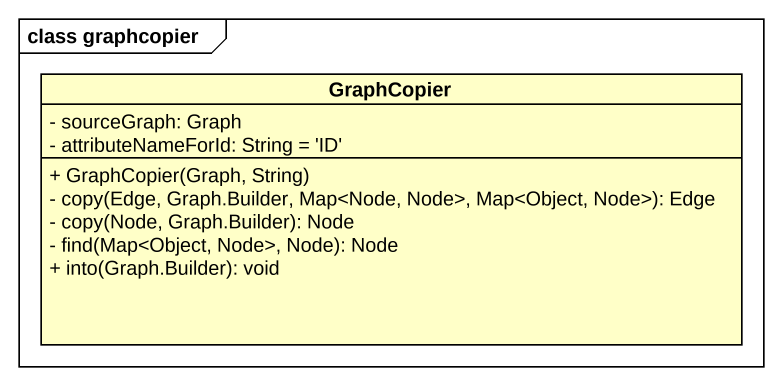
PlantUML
@startuml
mainframe class graphcopier
hide circle
hide empty members
skinparam classAttributeIconSize 0
class GraphCopier #FFFFC8 {
  - sourceGraph: Graph
  - attributeNameForId: String = 'ID'
  + GraphCopier(Graph, String)
  - copy(Edge, Graph.Builder, Map<Node, Node>, Map<Object, Node>): Edge
  - copy(Node, Graph.Builder): Node
  - find(Map<Object, Node>, Node): Node
  + into(Graph.Builder): void
}
@enduml
